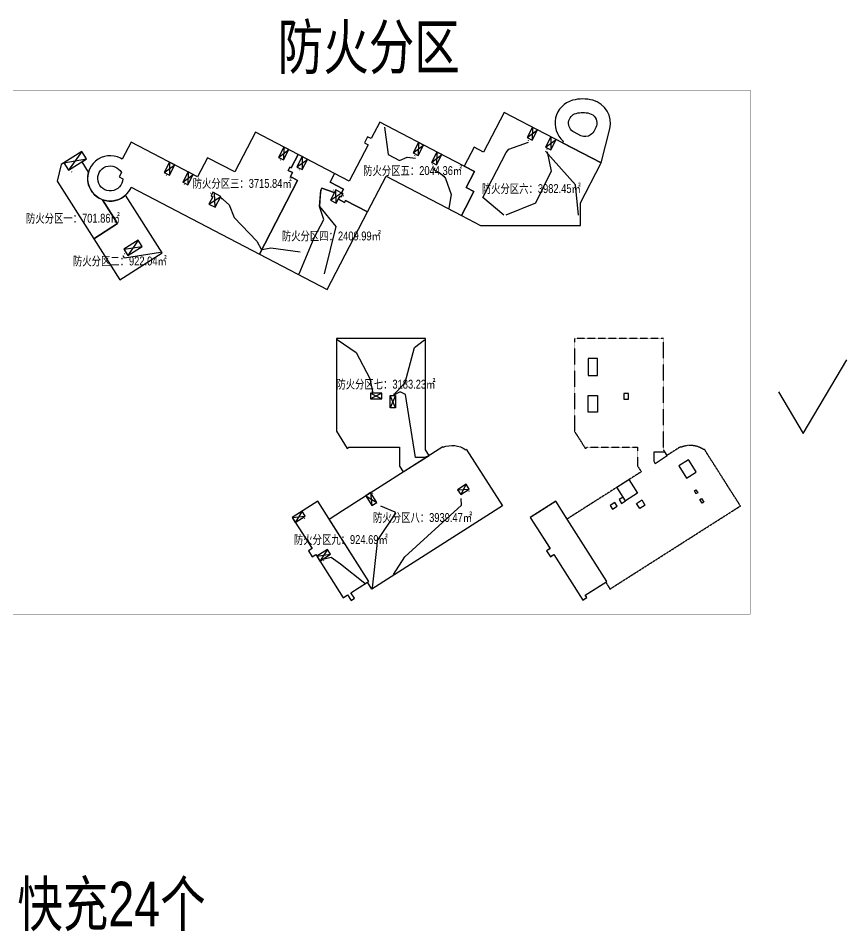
# Model space of a CAD drawing. Extents: x -1466470 to 922624, y -511729 to 590125.
# Drawn here: x 457111 to 922624, y -190913 to 322693 of the extents above; entities that cross this region are included whole.
import ezdxf

# ---------------------------------------------------------------- set-up
doc = ezdxf.new("R2010")
doc.units = 0
doc.header["$LTSCALE"] = 10
doc.header["$MEASUREMENT"] = 0
doc.linetypes.add('X-104 B2平面$1$DASH', pattern=[0.35, 0.25, -0.1])
for name, color, linetype, plot in [('X-104 B2平面$0$04-不打印_辅助线', 165, 'Continuous', False), ('X-104 B2平面$0$04-不打印_防火分区', 30, 'Continuous', False), ('X-104 B2平面$0$04-不打印_面积', 5, 'Continuous', False)]:
    doc.layers.add(name, color=color, linetype=linetype, plot=plot)
doc.layers.add('X-104 B2平面$0$M-建筑 地下室轮廓', color=3, linetype='X-104 B2平面$1$DASH')
doc.styles.add('X-104 B2平面$0$Arial', font='arial.ttf', dxfattribs={"width": 0.75, "height": 2.5})

# ---------------------------------------------------------------- blocks, each defined once
blk = doc.blocks.new('X-104 B2平面$0$A$C16A370B9')
at = {"layer": 'X-104 B2平面$0$04-不打印_辅助线'}
for points in [[(210597, -20814), (212673, -36100), (219059, -39425), (223473, -37551), (223473, -37551), (228026, -38118)], [(277689, -70140), (265819, -60192), (278931, -35079), (280505, -33138), (291594, -29270)], [(301972, -34673), (304277, -45513), (295454, -63390), (278847, -70140)], [(319647, -70240), (317907, -53114), (305388, -39156), (301085, -34211)], [(238670, -43659), (238631, -44709), (241425, -46164), (243929, -48284), (244969, -49643), (248042, -58683), (246799, -66267)], [(162691, -103204), (171118, -82901), (176474, -72612), (174044, -65260), (174818, -56194), (175407, -55061), (182418, -57555)], [(182418, -57555), (175407, -55061), (174818, -56194), (174565, -59156), (174044, -65260), (174044, -65260), (183341, -76637), (176666, -103095)], [(118463, -60000), (123292, -64431), (126243, -71438), (138971, -84881), (141423, -89202), (141849, -89423), (146850, -88479), (163252, -90756)], [(84778, -91111), (64472, -94309), (63820, -93005)], [(184104, -139940), (194654, -147290), (202354, -161990), (204154, -170190)], [(215604, -171440), (222304, -164140), (227554, -144490), (233103, -140140)], [(235338, -205315), (233303, -206390), (228003, -206390), (222404, -170890), (219854, -169690), (219154, -169690), (215604, -171440)], [(215738, -271965), (215738, -271965), (222055, -262195), (254003, -233146), (253722, -229353)], [(208339, -233408), (216445, -236901), (216874, -237576), (206522, -252877), (206429, -255665), (203781, -279577)], [(175937, -263398), (180593, -262331), (185855, -266035), (199677, -276855)]]:
    blk.add_lwpolyline(points, dxfattribs=at)
at = {"layer": 'X-104 B2平面$0$04-不打印_防火分区'}
for p, q in [((290900, -26598), (296562, -22218)), ((293901, -20833), (293561, -27983)), ((229802, -29402), (229550, -36599)), ((301189, -31954), (307117, -27713)), ((304190, -26189), (304116, -33478)), ((40528, -34400), (33117, -44921)), ((151165, -37743), (156920, -33402)), ((154170, -31971), (153918, -39168)), ((226797, -35174), (232551, -30833)), ((240091, -34757), (239839, -41954)), ((30541, -40871), (43158, -38534)), ((89892, -40449), (89818, -47738)), ((161458, -43094), (167387, -38851)), ((164459, -37327), (164385, -44617)), ((237086, -40529), (242841, -36188)), ((86887, -46221), (92819, -41972)), ((100359, -45897), (100107, -53094)), ((97354, -51670), (103109, -47329)), ((183574, -63455), (183226, -56003)), ((112028, -63979), (118674, -59659)), ((115488, -65779), (115215, -57858)), ((180248, -61724), (186552, -57734)), ((72195, -84179), (66517, -92772)), ((64262, -89229), (74451, -87722)), ((202754, -170190), (209079, -173290)), ((209079, -170190), (202754, -173290)), ((216904, -178440), (213804, -171440)), ((216904, -171440), (213804, -178440)), ((251747, -224387), (258274, -224025)), ((256527, -221344), (253465, -227087)), ((158816, -240039), (166059, -239221)), ((164341, -236521), (160534, -242738)), ((172616, -261719), (180378, -260690)), ((178606, -257906), (174388, -264503))]:
    blk.add_line(p, q, dxfattribs=at)
for points in [[(337188, -21773, 0.4097636), (327733, -5680, 0.1316525), (316348, -5680, 0.6023031), (311108, -28601), (310621, -29537), (332324, -40835)], [(161848, -50680), (161848, -50680), (157768, -48556), (158945, -46295), (156506, -45025), (157453, -43207), (158162, -43577), (162065, -36080), (138115, -23613), (126525, -45877), (111224, -37912), (105637, -48645), (68249, -29182), (63309, -38673), (62397, -38204, 2.4447203), (68026, -55165), (68350, -54544), (140331, -92015)], [(52208, -61520, -0.39467), (44336, -45977), (40680, -40229), (43212, -38619), (40528, -34400), (28888, -41804), (26697, -51038), (47298, -83426), (60714, -74892)], [(65204, -58940, -0.2801148), (52213, -61528), (60714, -74892), (47298, -83426), (61976, -106503), (85813, -91341)], [(201832, -275957), (188676, -255289), (188676, -255289), (179493, -240864), (187085, -236031), (187085, -236031), (243353, -200214), (243353, -200214), (243353, -200214), (243353, -200214), (243353, -200214), (243353, -200214), (243564, -200545, -0.2524213), (256299, -201930), (256637, -201715), (276881, -233518), (203574, -280183), (201157, -276387)]]:
    blk.add_lwpolyline(points, format="xyb", close=True, dxfattribs=at)
for points in [[(300960, -24507), (277846, -12475), (266256, -34739), (261022, -32015), (255435, -42748), (255435, -42748), (255435, -42748), (261201, -45749), (256583, -54619), (260930, -56882), (256151, -66062), (256159, -66067), (253897, -70413), (264515, -75940), (281504, -75940), (281504, -75940), (301453, -75940), (301453, -75940), (320704, -75940), (320704, -63335), (332235, -41183), (332324, -40835)], [(245368, -37507), (245368, -37507), (207980, -18044), (203201, -27225), (201161, -26163), (199360, -29622), (201400, -30684), (190803, -51041), (182598, -46770), (180059, -51648), (187598, -55573), (186490, -57702), (187306, -58127), (186383, -59901), (185629, -59508), (184725, -61236), (188261, -63077), (188791, -61944), (201165, -68385), (211578, -48383), (253897, -70413), (256159, -66067), (256151, -66062), (260930, -56882), (256583, -54619), (261201, -45749)], [(201165, -68385), (188791, -61944), (188261, -63077), (184726, -61237), (185629, -59508), (186383, -59901), (187306, -58127), (186490, -57702), (187598, -55573), (180059, -51648), (182598, -46770), (162065, -36080), (158162, -43577), (157453, -43207), (156506, -45025), (158945, -46295), (157768, -48556), (157768, -48556), (161848, -50680), (140331, -92015), (178516, -111893)], [(202754, -173290), (209079, -173290), (209079, -170190), (202754, -170190)], [(213804, -171440), (216904, -171440), (216904, -178440), (213804, -178440)], [(187491, -285086), (189937, -283529), (191870, -286565), (193726, -285384), (191793, -282347), (201157, -276387), (201157, -276387), (201832, -275957), (173157, -230910), (158816, -240039), (169931, -257501), (167991, -258736), (170085, -262026), (172026, -260791)]]:
    blk.add_lwpolyline(points, close=True, dxfattribs=at)
for points, format in [([(321032, -25586), (317159, -23583, -0.6860868), (318315, -13021, -0.1302588), (325766, -13021, -0.37794), (329942, -19271, -0.0810779), (328698, -22406, -0.1446787), (326480, -25121, -0.2554839), (321032, -25586, -5.418079)], "xyb"), ([(291708, -27806, 0, 1000, 0), (291422, -28320, 1000, 1000, 0)], "xyseb"), ([(227867, -36433, 0, 1000, 0), (227581, -36946, 1000, 1000, 0)], "xyseb"), ([(302062, -32842, 0, 1000, 0), (301776, -33355, 1000, 1000, 0)], "xyseb"), ([(152360, -38826, 0, 1000, 0), (152074, -39340, 1000, 1000, 0)], "xyseb"), ([(34702, -45553, 0, 1000, 0), (34992, -46064, 1000, 1000, 0)], "xyseb"), ([(62836, -46296), (61579, -48708), (63624, -49774, -7.7789681), (62836, -46296, 3.5804983)], "xyb"), ([(163004, -44367, 0, 1000, 0), (162718, -44881, 1000, 1000, 0)], "xyseb"), ([(237931, -41597, 0, 1000, 0), (237645, -42110, 1000, 1000, 0)], "xyseb"), ([(88260, -47396, 0, 1000, 0), (87974, -47910, 1000, 1000, 0)], "xyseb"), ([(98503, -52471, 0, 1000, 0), (98217, -52984, 1000, 1000, 0)], "xyseb"), ([(182226, -56293, 0, 1000, 0), (181713, -56007, 1000, 1000, 0)], "xyseb"), ([(113362, -57994, 0, 1000, 0), (112849, -57708, 1000, 1000, 0)], "xyseb"), ([(118698, -60821, 0, 1000, 0), (119227, -61077, 1000, 1000, 0)], "xyseb"), ([(187261, -59169, 0, 1000, 0), (187790, -59426, 1000, 1000, 0)], "xyseb"), ([(64975, -91653, 0, 1000, 0), (64464, -91942, 1000, 1000, 0)], "xyseb"), ([(203670, -169763, 0, 1000, 0), (203670, -169175, 1000, 1000, 0)], "xyseb"), ([(216073, -170822, 0, 1000, 0), (216072, -170234, 1000, 1000, 0)], "xyseb"), ([(203656, -226668, 0, 1000, 0), (204158, -226364, 1000, 1000, 0)], "xyseb"), ([(258067, -224914, 0, 1000, 0), (258395, -225402, 1000, 1000, 0)], "xyseb"), ([(165455, -240207, 0, 1000, 0), (165783, -240695, 1000, 1000, 0)], "xyseb"), ([(176099, -263899, 0, 1000, 0), (176427, -264387, 1000, 1000, 0)], "xyseb")]:
    blk.add_lwpolyline(points, format=format, dxfattribs=at)
for points in [[(293901, -20832), (290900, -26598), (293561, -27983), (296562, -22217), (293635, -20693)], [(227155, -35352), (229550, -36599), (232551, -30833), (229802, -29402), (226797, -35174), (227151, -35358)], [(304190, -26188), (301189, -31954), (304116, -33478), (307117, -27712), (304190, -26188)], [(30541, -40871), (33117, -44921), (43158, -38534), (40528, -34400), (30487, -40787)], [(151346, -37829), (153918, -39168), (156920, -33402), (154170, -31971), (151165, -37743), (151343, -37835)], [(237445, -40707), (239839, -41954), (242841, -36188), (240091, -34757), (237086, -40529), (237441, -40714)], [(87246, -46399), (89818, -47738), (92819, -41972), (89892, -40449), (86887, -46221), (87242, -46406)], [(161990, -43370), (164385, -44617), (167387, -38851), (164459, -37327), (161454, -43099), (161987, -43377)], [(97535, -51755), (100107, -53094), (103109, -47329), (100359, -45897), (97354, -51670), (97531, -51762)], [(187306, -58127), (183226, -56003), (180248, -61724), (183433, -63382), (183566, -63451), (185629, -59508), (186383, -59901), (187306, -58127), (187306, -58127)], [(112167, -63712), (112029, -63979), (115488, -65779), (118674, -59659), (114239, -57350), (113163, -59417), (114139, -59925), (112167, -63712)], [(72195, -84179), (64262, -89229), (66517, -92772), (74451, -87722), (72195, -84179)], [(235676, -205100), (233703, -202001), (233703, -139540), (183604, -139540), (183604, -191570), (189714, -201166), (190696, -200540), (219104, -200540), (219104, -211096), (221166, -214337), (235676, -205100)], [(258274, -224025), (256527, -221344), (251747, -224387), (253465, -227087), (258274, -224025), (256527, -221344)], [(200076, -227762), (206405, -231557)], [(200077, -227761), (203621, -233329), (206405, -231557), (202860, -225989), (200077, -227761)], [(202860, -225989), (203621, -233329)], [(159153, -239824), (158816, -240039), (160534, -242738), (166059, -239221), (164341, -236521), (158816, -240039)], [(172954, -261504), (172616, -261719), (174388, -264503), (180378, -260690), (178606, -257906), (172616, -261719)]]:
    blk.add_lwpolyline(points, dxfattribs=at)
at = {"layer": 'X-104 B2平面$0$04-不打印_防火分区', "style": 'X-104 B2平面$0$Arial', "width": 0.75}
for s, p in [('防火分区五：2044.36㎡', (198660, -47660)), ('防火分区三：3715.84㎡', (102852, -54861)), ('防火分区六：3982.45㎡', (265323, -57787)), ('防火分区一：701.86㎡', (9197, -74421)), ('防火分区四：2409.99㎡', (152989, -84387)), ('防火分区二：922.04㎡', (35577, -98437)), ('防火分区七：3183.23㎡', (183604, -167628)), ('防火分区八：3939.47㎡', (204228, -242511)), ('防火分区九：924.69㎡', (159753, -254917))]:
    blk.add_text(s, height=5000, dxfattribs=at).set_placement(p)
blk = doc.blocks.new('X-104 B2平面')
at = {"layer": 'X-104 B2平面$0$04-不打印_辅助线', "const_width": 250}
blk.add_lwpolyline([(642270, -6020), (1058420, -6020), (1058420, 288330), (642270, 288330)], close=True, dxfattribs=at)
at = {"layer": 'X-104 B2平面$0$04-不打印_面积', "color": 1}
for points in [[(972549, 137540), (967349, 137540), (967349, 128139), (972549, 128139)], [(967449, 116790), (972549, 116790), (972549, 107390), (967449, 107390)], [(989949, 118040), (987399, 118040), (987399, 114790), (989949, 114790)], [(1018253, 77252), (1022576, 70461), (1027638, 73683), (1028059, 73952), (1023871, 80532), (1023737, 80743)], [(994507, 56269), (997291, 58041), (997502, 58175), (999113, 55644), (999247, 55433), (999381, 55222), (996387, 53316)]]:
    blk.add_lwpolyline(points, close=True, dxfattribs=at)
for points in [[(1074304, 118838), (1088153, 95422), (1112654, 136932)], [(1010127, 84990), (1004349, 84990), (1004249, 84990), (1004249, 79884), (1004889, 78880), (1004996, 78711), (1011829, 83061), (1010465, 85204), (1010127, 84990)], [(987036, 59811), (983546, 65294), (990295, 69590), (990295, 69590), (990295, 69590), (992819, 65625), (995181, 61913), (988433, 57618), (983546, 65294)], [(1027087, 63375), (1027846, 63858), (1027930, 63912), (1028978, 62267), (1028134, 61730), (1028092, 61703), (1027045, 63348), (1027087, 63375)], [(979751, 55055), (981093, 52946), (981093, 52946), (983708, 54610), (982312, 56804), (979697, 55139), (979697, 55139), (979751, 55055)], [(984759, 58361), (986155, 56168), (988433, 57618), (988433, 57618), (987090, 59726), (987036, 59811), (984759, 58361)], [(1030201, 58482), (1031087, 59046), (1032376, 57022), (1031490, 56458), (1031448, 56431), (1030159, 58456), (1030201, 58482)]]:
    blk.add_lwpolyline(points, dxfattribs=at)
at = {"layer": 'X-104 B2平面$0$04-不打印_面积', "color": 3}
blk.add_lwpolyline([(955539, 47466), (949202, 57420), (934861, 48291), (945977, 30829), (944037, 29594), (946131, 26304), (948071, 27539), (964342, 1979), (966536, 3375), (965730, 4640), (977203, 11943), (977878, 12373)], close=True, dxfattribs=at)
at = {"layer": 'X-104 B2平面$0$M-建筑 地下室轮廓', "color": 2, "ltscale": 0.5}
blk.add_lwpolyline([(990463, 69697), (990463, 69697), (955539, 47466), (949202, 57420), (934861, 48291), (945977, 30829), (944037, 29594), (946131, 26304), (948071, 27539), (964342, 1979), (966536, 3375), (965730, 4640), (977203, 11943), (979619, 8147), (979619, 8147), (1052927, 54812), (1032682, 86615), (1032345, 86400, 0.2524213), (1019610, 87785), (1019398, 88116), (1019398, 88116), (1019398, 88116), (1019398, 88116), (1019398, 88116), (1019398, 88116), (1011722, 83230), (1009749, 86329), (1009749, 148790), (959649, 148790), (959649, 96760), (965760, 87164), (966742, 87790), (995149, 87790), (995149, 77234), (997212, 73994), (990463, 69697)], format="xyb", dxfattribs=at)
blk.add_blockref('X-104 B2平面$0$A$C16A370B9', (642270, 288330))
at = {"layer": 'X-104 B2平面$0$04-不打印_辅助线', "color": 7, "style": 'X-104 B2平面$0$Arial', "width": 0.75}
blk.add_text('防火分区', height=25000, dxfattribs=at).set_placement((792911, 300137))
at = {"layer": 'X-104 B2平面$0$04-不打印_辅助线', "color": 1, "style": 'X-104 B2平面$0$Arial', "width": 0.75}
blk.add_text('其中充电车位72个，慢充48个，快充24个', height=25000, dxfattribs=at).set_placement((281435, -181244))

msp = doc.modelspace()

# ---------------------------------------------------------------- block references
msp.add_blockref('X-104 B2平面', (-190030.1, -6020))

doc.saveas('drawing.dxf')
